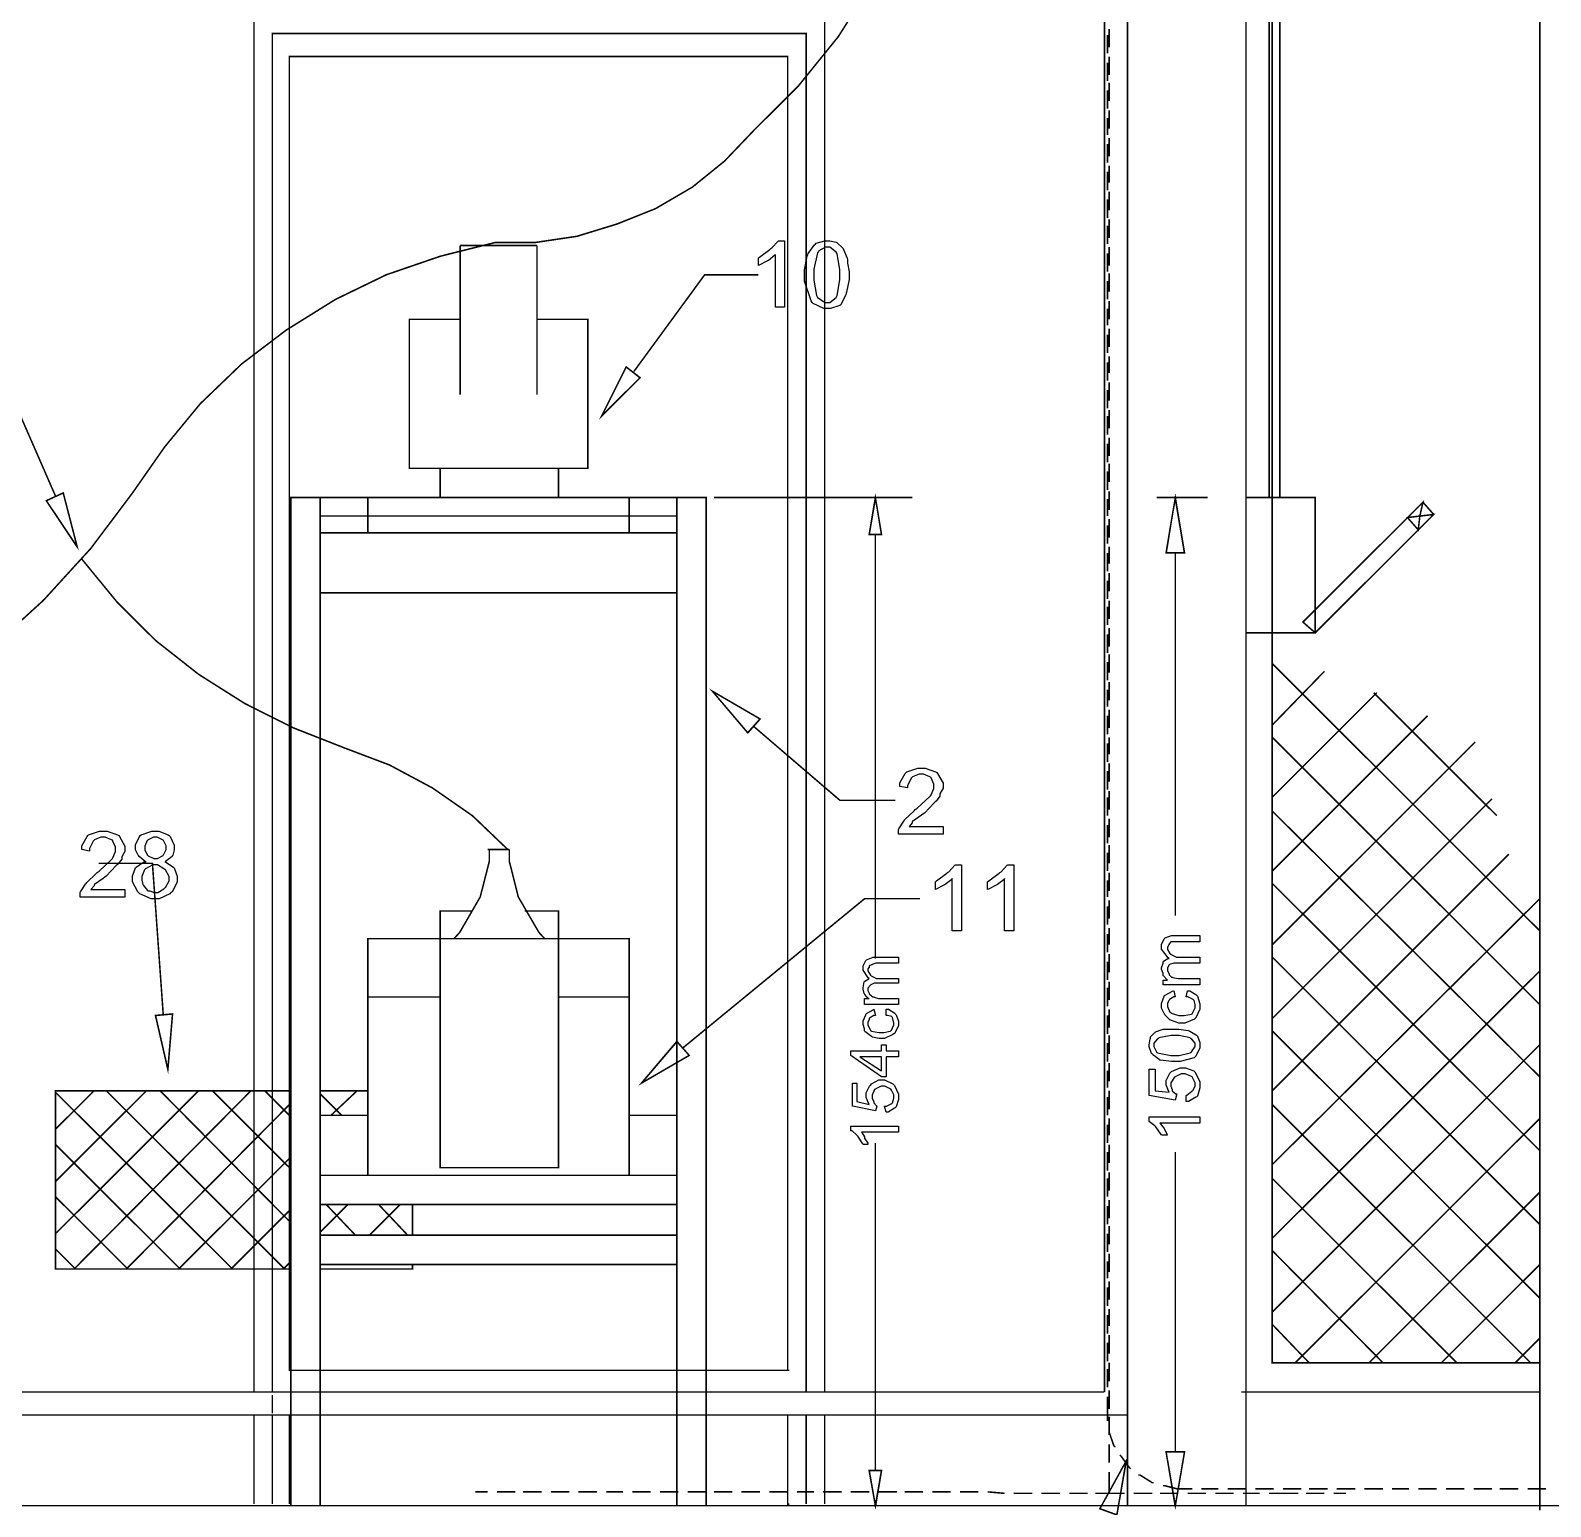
# Model space of a CAD drawing. Header units: metres. Extents: x -593 to 248, y 430 to 1024.
# Drawn here: x 122.09 to 164.01, y 618.53 to 659.25 of the extents above; entities that cross this region are included whole.
import ezdxf

# ---------------------------------------------------------------- set-up
doc = ezdxf.new("R2010")
doc.units = ezdxf.units.M
doc.header["$MEASUREMENT"] = 0
for name, color, linetype in [('C00-00-00-BLACK', 7, 'Continuous'), ('C00-7E-FF', 150, 'Continuous'), ('CFF-00-00', 1, 'Continuous'), ('CFF-7E-00', 30, 'Continuous')]:
    doc.layers.add(name, color=color, linetype=linetype)

msp = doc.modelspace()

# ---------------------------------------------------------------- linework, layer by layer
at = {"layer": 'C00-00-00-BLACK', "const_width": 0.0423}
for points in [[(152.343, 618.553), (152.343, 687.223)], [(155.609, 618.553), (155.609, 687.223)], [(103.952, 668.528), (128.254, 668.528), (128.254, 621.689)], [(151.706, 621.689), (151.706, 668.528), (143.988, 668.528), (143.988, 621.689)], [(156.246, 661.366), (156.246, 646.359)], [(156.542, 661.28), (156.542, 646.359)], [(156.331, 659.627), (163.71, 659.627), (163.71, 618.426)], [(163.71, 622.495), (156.331, 622.495), (156.331, 659.627)], [(143.48, 621.689), (143.48, 659.162), (128.761, 659.162), (128.761, 621.689)], [(151.79, 659.12), (151.79, 658.611)], [(151.833, 659.289), (151.833, 658.781)], [(142.969, 622.285), (142.969, 658.524), (129.229, 658.524), (129.229, 622.285), (142.969, 622.285), (143.011, 622.285)], [(151.833, 658.524), (151.833, 658.016)], [(151.79, 658.355), (151.79, 657.846)], [(151.833, 657.805), (151.833, 657.296)], [(151.79, 657.593), (151.79, 657.084)], [(151.833, 657.043), (151.833, 656.532)], [(151.79, 656.83), (151.79, 656.362)], [(151.79, 656.108), (151.79, 655.6)], [(151.833, 656.278), (151.833, 655.77)], [(151.79, 655.346), (151.79, 654.838)], [(151.833, 655.516), (151.833, 655.05)], [(151.833, 654.797), (151.833, 654.286)], [(151.79, 654.584), (151.79, 654.073)], [(151.833, 654.032), (151.833, 653.523)], [(151.79, 653.862), (151.79, 653.354)], [(133.937, 649.2), (133.937, 653.311)], [(133.937, 653.311), (136.059, 653.311)], [(136.059, 649.2), (136.059, 653.311)], [(151.79, 653.1), (151.79, 652.592)], [(151.833, 653.27), (151.833, 652.761)], [(151.79, 652.335), (151.79, 651.827)], [(151.833, 652.549), (151.833, 652.039)], [(151.79, 651.573), (151.79, 651.108)], [(151.833, 651.786), (151.833, 651.277)], [(133.937, 651.277), (132.536, 651.277), (132.536, 647.165), (137.457, 647.165), (137.457, 651.277), (136.059, 651.277)], [(151.833, 651.023), (151.833, 650.515)], [(151.79, 650.854), (151.79, 650.343)], [(151.833, 650.259), (151.833, 649.793)], [(151.79, 650.089), (151.79, 649.581)], [(151.79, 649.327), (151.79, 648.819)], [(151.833, 649.539), (151.833, 649.031)], [(151.79, 648.608), (151.79, 648.097)], [(151.833, 648.777), (151.833, 648.266)], [(151.79, 647.843), (151.79, 647.334)], [(151.833, 648.012), (151.833, 647.504)], [(151.833, 647.292), (151.833, 646.785)], [(133.387, 646.359), (133.387, 647.165)], [(136.651, 646.359), (136.651, 647.165)], [(151.79, 647.081), (151.79, 646.572)], [(151.833, 646.53), (151.833, 646.02)], [(130.077, 618.553), (130.077, 646.359), (129.272, 646.359), (129.272, 618.553)], [(130.077, 646.359), (139.916, 646.359)], [(131.391, 646.359), (131.391, 645.385)], [(138.601, 646.359), (138.601, 645.385)], [(140.723, 618.553), (140.723, 646.359), (139.916, 646.359), (139.916, 618.553)], [(151.79, 646.316), (151.79, 645.85)], [(155.609, 642.63), (157.516, 642.63), (157.516, 646.359), (155.609, 646.359), (155.609, 642.63), (155.65, 642.63)], [(157.516, 642.63), (157.177, 642.926), (160.487, 646.232), (160.784, 645.893), (157.516, 642.63), (157.474, 642.63)], [(130.077, 645.85), (139.916, 645.85)], [(151.79, 645.597), (151.79, 645.088)], [(151.833, 645.766), (151.833, 645.258)], [(130.077, 645.385), (139.916, 645.385)], [(151.79, 644.835), (151.79, 644.323)], [(151.833, 645.004), (151.833, 644.539)], [(151.833, 644.281), (151.833, 643.774)], [(151.79, 644.07), (151.79, 643.561)], [(130.077, 643.731), (139.916, 643.731)], [(151.833, 643.52), (151.833, 643.011)], [(151.79, 643.35), (151.79, 642.842)], [(151.833, 642.758), (151.833, 642.247)], [(151.79, 642.588), (151.79, 642.077)], [(151.79, 641.824), (151.79, 641.315)], [(151.833, 642.035), (151.833, 641.527)], [(156.331, 642.12), (156.331, 642.163)], [(163.71, 634.407), (156.331, 641.781)], [(156.331, 640.085), (157.772, 641.569)], [(151.79, 641.062), (151.79, 640.596)], [(151.833, 641.273), (151.833, 640.765)], [(156.331, 638.093), (159.215, 640.976)], [(162.523, 637.585), (159.13, 640.976)], [(151.833, 640.511), (151.833, 640.001)], [(151.79, 640.34), (151.79, 639.831)], [(156.331, 636.058), (160.614, 640.34)], [(151.833, 639.747), (151.833, 639.281)], [(163.71, 632.373), (156.331, 639.747)], [(151.79, 639.578), (151.79, 639.069)], [(156.331, 634.024), (161.929, 639.619)], [(151.833, 639.026), (151.833, 638.519)], [(151.79, 638.816), (151.79, 638.304)], [(151.79, 638.093), (151.79, 637.585)], [(151.833, 638.262), (151.833, 637.754)], [(156.331, 631.989), (162.394, 638.051)], [(163.71, 630.381), (156.331, 637.712)], [(151.79, 637.331), (151.79, 636.823)], [(151.833, 637.501), (151.833, 636.992)], [(151.833, 636.78), (151.833, 636.27)], [(133.767, 634.193), (133.926, 634.365), (134.492, 635.344), (134.743, 636.327), (134.743, 636.653)], [(134.701, 636.653), (135.294, 636.653)], [(135.294, 636.653), (135.294, 636.327), (135.542, 635.344), (136.11, 634.365), (136.269, 634.193)], [(151.79, 636.569), (151.79, 636.058)], [(156.331, 629.996), (162.86, 636.527)], [(151.833, 636.015), (151.833, 635.508)], [(151.79, 635.805), (151.79, 635.339)], [(163.71, 628.345), (156.331, 635.719)], [(151.79, 635.085), (151.79, 634.577)], [(151.833, 635.253), (151.833, 634.746)], [(156.331, 627.962), (163.71, 635.296)], [(134.276, 634.957), (133.387, 634.957), (133.387, 627.877), (136.651, 627.877), (136.651, 634.957), (135.717, 634.957)], [(151.79, 634.323), (151.79, 633.812)], [(151.833, 634.491), (151.833, 634.024)], [(138.601, 627.666), (138.601, 634.193), (131.391, 634.193), (131.391, 627.666)], [(151.79, 633.558), (151.79, 633.05)], [(151.833, 633.769), (151.833, 633.262)], [(163.71, 626.311), (156.331, 633.685)], [(151.833, 633.007), (151.833, 632.5)], [(156.331, 625.927), (163.71, 633.303)], [(131.391, 632.584), (133.387, 632.584)], [(136.651, 632.584), (138.601, 632.584)], [(151.79, 632.838), (151.79, 632.33)], [(151.833, 632.245), (151.833, 631.735)], [(151.79, 632.074), (151.79, 631.566)], [(151.79, 631.312), (151.79, 630.804)], [(151.833, 631.523), (151.833, 631.016)], [(163.71, 624.276), (156.331, 631.65)], [(156.331, 623.893), (163.71, 631.269)], [(151.79, 630.55), (151.79, 630.081)], [(151.833, 630.761), (151.833, 630.254)], [(129.272, 625.08), (122.781, 625.08), (122.781, 629.996), (129.272, 629.996)], [(122.781, 628.938), (123.843, 629.996)], [(122.781, 627.496), (125.284, 629.996)], [(122.781, 626.055), (126.726, 629.996)], [(127.661, 625.08), (122.781, 629.955)], [(123.293, 625.08), (128.168, 629.996)], [(129.102, 625.08), (124.182, 629.996)], [(124.734, 625.08), (129.272, 629.658)], [(129.272, 626.354), (125.666, 629.996)], [(129.272, 627.835), (127.107, 629.996)], [(129.272, 629.277), (128.55, 629.996)], [(130.077, 629.996), (131.391, 629.996)], [(130.672, 629.319), (130.077, 629.912)], [(130.376, 629.319), (131.095, 629.996)], [(151.79, 629.828), (151.79, 629.319)], [(151.833, 629.996), (151.833, 629.489)], [(163.456, 622.495), (156.331, 629.616)], [(130.077, 629.319), (131.391, 629.319)], [(138.601, 629.319), (139.916, 629.319)], [(151.833, 629.234), (151.833, 628.769)], [(156.966, 622.495), (163.71, 629.234)], [(151.79, 629.066), (151.79, 628.557)], [(126.218, 625.08), (122.781, 628.515)], [(151.833, 628.515), (151.833, 628.005)], [(126.177, 625.08), (129.272, 628.174)], [(151.79, 628.304), (151.79, 627.793)], [(130.077, 627.666), (139.916, 627.666)], [(151.79, 627.58), (151.79, 627.073)], [(151.833, 627.75), (151.833, 627.243)], [(161.419, 622.495), (156.331, 627.58)], [(159, 622.495), (163.71, 627.2)], [(124.777, 625.08), (122.781, 627.073)], [(127.618, 625.08), (129.272, 626.734)], [(130.077, 626.861), (139.916, 626.861)], [(130.077, 626.096), (130.84, 626.861)], [(131.052, 626.012), (130.245, 626.861)], [(131.434, 626.012), (132.283, 626.861)], [(132.494, 626.012), (131.69, 626.861)], [(132.622, 626.861), (132.622, 626.012)], [(151.79, 626.818), (151.79, 626.311)], [(151.833, 626.988), (151.833, 626.481)], [(151.833, 626.269), (151.833, 625.759)], [(130.077, 626.012), (139.916, 626.012)], [(151.79, 626.055), (151.79, 625.546)], [(123.334, 625.08), (122.781, 625.63)], [(151.833, 625.504), (151.833, 624.997)], [(159.384, 622.495), (156.331, 625.589)], [(128.761, 625.207), (128.761, 624.868)], [(129.06, 625.08), (129.272, 625.293)], [(130.077, 625.207), (139.916, 625.207)], [(132.622, 625.207), (132.622, 625.08), (130.077, 625.08)], [(151.79, 625.293), (151.79, 624.827)], [(160.996, 622.495), (163.71, 625.207)], [(128.761, 624.615), (128.761, 624.105)], [(151.79, 624.572), (151.79, 624.062)], [(151.833, 624.741), (151.833, 624.235)], [(128.761, 623.85), (128.761, 623.343)], [(151.79, 623.809), (151.79, 623.3)], [(151.833, 623.977), (151.833, 623.511)], [(157.347, 622.495), (156.331, 623.554)], [(128.761, 623.131), (128.761, 622.622)], [(151.79, 623.047), (151.79, 622.538)], [(151.833, 623.257), (151.833, 622.75)], [(163.03, 622.495), (163.71, 623.173)], [(151.833, 622.495), (151.833, 621.986)], [(128.761, 622.369), (128.761, 621.857)], [(151.79, 622.326), (151.79, 621.816)], [(103.147, 621.689), (151.706, 621.689)], [(151.833, 621.73), (151.833, 621.224)], [(155.481, 621.689), (163.71, 621.689), (160.53, 621.689)], [(128.761, 621.604), (128.761, 621.097)], [(151.79, 621.561), (151.79, 621.308), (151.79, 620.927), (151.79, 620.885)], [(103.147, 621.054), (152.343, 621.054)], [(128.254, 621.054), (128.254, 618.596)], [(128.761, 621.054), (128.761, 618.596)], [(128.761, 620.842), (128.761, 620.376)], [(129.229, 621.054), (129.229, 618.596)], [(142.969, 621.054), (142.969, 618.596), (143.011, 618.596)], [(143.48, 621.054), (143.48, 618.596)], [(143.988, 621.054), (143.988, 618.596)], [(151.833, 621.011), (151.833, 620.503)], [(151.833, 620.631), (151.833, 620.588), (151.963, 620.206), (152.006, 620.165)], [(128.761, 620.123), (128.761, 619.611)], [(151.833, 620.249), (151.833, 619.739)], [(152.132, 619.95), (152.173, 619.907), (152.386, 619.611), (152.429, 619.57)], [(128.761, 619.358), (128.761, 619.019)], [(151.833, 619.484), (151.833, 618.892), (151.451, 618.892)], [(152.639, 619.4), (152.682, 619.4), (153.021, 619.188), (153.064, 619.188)], [(134.701, 618.934), (134.36, 618.934)], [(135.463, 618.934), (134.955, 618.934)], [(136.186, 618.934), (135.674, 618.934)], [(136.948, 618.934), (136.439, 618.934)], [(137.712, 618.934), (137.201, 618.934)], [(138.432, 618.934), (137.966, 618.934)], [(139.196, 618.934), (138.685, 618.934)], [(139.958, 618.934), (139.45, 618.934)], [(140.723, 618.934), (140.212, 618.934)], [(141.443, 618.934), (140.934, 618.934)], [(142.207, 618.934), (141.696, 618.934)], [(142.969, 618.934), (142.461, 618.934)], [(143.692, 618.934), (143.226, 618.934)], [(144.454, 618.934), (143.945, 618.934)], [(145.218, 618.934), (144.71, 618.934)], [(145.981, 618.934), (145.472, 618.934)], [(146.703, 618.934), (146.194, 618.934)], [(147.465, 618.934), (146.956, 618.934)], [(148.23, 618.934), (147.721, 618.934)], [(148.949, 618.892), (148.483, 618.934)], [(149.714, 618.892), (149.205, 618.892)], [(150.479, 618.892), (149.967, 618.892)], [(151.241, 618.892), (150.732, 618.892)], [(151.833, 618.892), (152.259, 618.892)], [(152.512, 618.892), (153.021, 618.892)], [(153.232, 618.892), (153.743, 618.892)], [(153.32, 619.104), (153.363, 619.104), (153.7, 619.019), (154.124, 619.019)], [(153.997, 618.892), (154.505, 618.892)], [(154.378, 619.019), (154.847, 619.019)], [(154.761, 618.892), (155.27, 618.892)], [(155.1, 619.019), (155.609, 619.019)], [(155.523, 618.892), (155.989, 618.892)], [(155.862, 619.019), (156.373, 619.019)], [(156.246, 618.892), (156.712, 618.892), (157.051, 618.892)], [(156.627, 619.019), (157.135, 619.019)], [(157.263, 618.892), (157.772, 618.892)], [(157.347, 619.019), (157.858, 619.019)], [(158.026, 618.892), (158.365, 618.892)], [(158.111, 619.019), (158.62, 619.019)], [(158.873, 619.019), (159.384, 619.019)], [(159.638, 619.019), (160.104, 619.019)], [(160.358, 619.019), (160.869, 619.019)], [(161.122, 619.019), (161.631, 619.019)], [(161.885, 619.019), (162.394, 619.019)], [(162.607, 619.019), (163.115, 619.019)], [(163.371, 619.019), (163.88, 619.019)], [(97.421, 618.553), (213.755, 618.553)]]:
    msp.add_lwpolyline(points, dxfattribs=at)
for points in [[(160.401, 645.85), (160.062, 645.808), (160.487, 646.232), (160.401, 645.85)], [(160.401, 645.85), (160.062, 645.808), (160.487, 646.232), (160.401, 645.85)], [(160.401, 645.85), (160.358, 645.47), (160.062, 645.808), (160.401, 645.85)], [(160.401, 645.85), (160.358, 645.47), (160.062, 645.808), (160.401, 645.85)], [(160.401, 645.85), (160.784, 645.893), (160.358, 645.47), (160.401, 645.85)], [(160.401, 645.85), (160.784, 645.893), (160.358, 645.47), (160.401, 645.85)]]:
    msp.add_lwpolyline(points, close=True, dxfattribs=at)
at = {"layer": 'C00-7E-FF', "const_width": 0.0423}
for points in [[(138.728, 649.836), (140.681, 652.505), (142.165, 652.505)], [(122.781, 646.4), (120.874, 650.769), (119.347, 650.769)], [(140.934, 646.359), (146.407, 646.359)], [(154.548, 646.359), (153.148, 646.359)], [(145.388, 645.342), (145.388, 633.642)], [(153.659, 644.835), (153.659, 634.83)], [(142.038, 640.043), (144.411, 638.008), (145.938, 638.008)], [(125.75, 632.116), (125.453, 636.27), (123.969, 636.27)], [(140.085, 631.184), (145.092, 635.296), (146.617, 635.296)], [(145.388, 619.527), (145.388, 628.557)], [(153.659, 620.036), (153.659, 628.304)], [(146.065, 618.553), (146.407, 618.553)], [(159.426, 618.553), (153.148, 618.553)]]:
    msp.add_lwpolyline(points, dxfattribs=at)
for points in [[(138.9, 649.666), (137.839, 648.608), (138.516, 649.963), (138.9, 649.666)], [(122.993, 646.488), (123.377, 645.004), (122.528, 646.274), (122.993, 646.488)], [(145.218, 645.342), (145.557, 645.342), (145.388, 646.359), (145.218, 645.342)], [(153.404, 644.835), (153.913, 644.835), (153.659, 646.359), (153.404, 644.835)], [(141.868, 639.874), (140.893, 641.019), (142.207, 640.254), (141.868, 639.874)], [(126.007, 632.116), (125.878, 630.591), (125.539, 632.074), (126.007, 632.116)], [(140.255, 630.973), (138.943, 630.211), (139.916, 631.354), (140.255, 630.973)], [(153.404, 620.036), (153.913, 620.036), (153.659, 618.553), (153.404, 620.036)], [(151.578, 618.469), (152.302, 619.781), (152.047, 618.299), (151.578, 618.469)], [(145.218, 619.527), (145.557, 619.527), (145.388, 618.553), (145.218, 619.527)]]:
    msp.add_lwpolyline(points, close=True, dxfattribs=at)
at = {"layer": 'C00-7E-FF'}
for points in [[(138.9, 649.666), (137.839, 648.608), (138.516, 649.963), (138.9, 649.666)], [(122.993, 646.488), (123.377, 645.004), (122.528, 646.274), (122.993, 646.488)], [(145.218, 645.342), (145.557, 645.342), (145.388, 646.359), (145.218, 645.342)], [(153.404, 644.835), (153.913, 644.835), (153.659, 646.359), (153.404, 644.835)], [(141.868, 639.874), (140.893, 641.019), (142.207, 640.254), (141.868, 639.874)], [(126.007, 632.116), (125.878, 630.591), (125.539, 632.074), (126.007, 632.116)], [(140.255, 630.973), (138.943, 630.211), (139.916, 631.354), (140.255, 630.973)], [(153.404, 620.036), (153.913, 620.036), (153.659, 618.553), (153.404, 620.036)], [(151.578, 618.469), (152.302, 619.781), (152.047, 618.299), (151.578, 618.469)], [(145.218, 619.527), (145.557, 619.527), (145.388, 618.553), (145.218, 619.527)]]:
    msp.add_lwpolyline(points, close=True, dxfattribs=at)
at = {"layer": 'CFF-00-00', "const_width": 0.0423}
for points in [[(134.912, 653.397), (136.016, 653.397), (137.158, 653.566), (138.262, 653.905), (139.323, 654.328), (140.342, 654.923), (141.231, 655.643), (142.038, 656.489), (143.269, 657.719), (144.368, 659.077), (145.303, 660.558), (146.065, 662.128), (146.449, 663.569), (146.703, 665.053), (146.787, 666.536), (146.703, 668.061), (146.491, 669.504)], [(134.912, 653.397), (133.387, 653.015), (131.901, 652.505), (130.503, 651.827), (129.145, 650.981), (127.915, 650.047), (126.77, 648.946), (125.792, 647.758), (124.904, 646.488)], [(112.476, 638.22), (114.3, 638.689), (116.124, 639.322), (117.863, 640.127), (119.474, 641.104), (121.044, 642.247), (122.442, 643.52), (123.758, 644.962), (124.904, 646.488)], [(123.504, 644.665), (124.478, 643.477), (125.539, 642.419), (126.726, 641.485), (127.999, 640.68), (129.356, 640.001), (130.756, 639.451)], [(135.251, 636.653), (134.276, 637.585), (133.175, 638.35), (131.987, 638.985), (130.756, 639.451)]]:
    msp.add_lwpolyline(points, dxfattribs=at)
at = {"layer": 'CFF-7E-00'}
for points in [[(142.884, 651.616), (142.631, 651.616), (142.631, 653.058), (142.619, 653.048), (142.439, 652.899), (142.418, 652.888), (142.396, 652.878), (142.186, 652.772), (142.165, 652.761), (142.165, 652.974), (142.197, 652.995), (142.482, 653.206), (142.504, 653.227), (142.536, 653.249), (142.704, 653.43), (142.715, 653.439), (142.884, 653.439), (142.884, 651.616)], [(143.438, 652.505), (143.438, 652.644), (143.511, 653.016), (143.522, 653.058), (143.532, 653.089), (143.712, 653.333), (143.734, 653.354), (143.755, 653.376), (143.992, 653.439), (144.072, 653.439), (144.135, 653.439), (144.305, 653.407), (144.327, 653.397), (144.336, 653.387), (144.485, 653.249), (144.497, 653.227), (144.506, 653.206), (144.612, 652.963), (144.623, 652.931), (144.623, 652.825), (144.667, 652.585), (144.667, 652.505), (144.667, 652.378), (144.59, 652.028), (144.581, 651.996), (144.57, 651.965), (144.432, 651.68), (144.411, 651.657), (144.379, 651.648), (144.148, 651.573), (144.072, 651.573), (143.966, 651.573), (143.67, 651.711), (143.649, 651.743), (143.617, 651.786), (143.438, 652.326), (143.438, 652.505)], [(143.692, 652.505), (143.692, 652.358), (143.765, 651.934), (143.776, 651.912), (143.796, 651.881), (144.003, 651.743), (144.072, 651.743), (144.135, 651.743), (144.305, 651.881), (144.327, 651.912), (144.336, 651.934), (144.411, 652.363), (144.411, 652.505), (144.411, 652.654), (144.336, 653.08), (144.327, 653.1), (144.305, 653.132), (144.13, 653.27), (144.072, 653.27), (144.009, 653.27), (143.828, 653.165), (143.819, 653.143), (143.796, 653.111), (143.692, 652.656), (143.692, 652.505)], [(147.253, 637.289), (147.253, 637.076), (146.022, 637.076), (146.022, 637.108), (146.022, 637.18), (146.022, 637.203), (146.032, 637.225), (146.169, 637.438), (146.191, 637.458), (146.201, 637.48), (146.456, 637.723), (146.488, 637.754), (146.54, 637.797), (146.89, 638.117), (146.912, 638.137), (146.922, 638.16), (146.996, 638.335), (146.996, 638.393), (146.996, 638.456), (146.922, 638.625), (146.912, 638.646), (146.89, 638.657), (146.715, 638.73), (146.657, 638.73), (146.594, 638.73), (146.413, 638.657), (146.404, 638.646), (146.382, 638.625), (146.277, 638.419), (146.277, 638.35), (146.065, 638.393), (146.065, 638.487), (146.212, 638.752), (146.234, 638.773), (146.255, 638.795), (146.556, 638.899), (146.657, 638.899), (146.763, 638.899), (147.05, 638.795), (147.083, 638.773), (147.104, 638.752), (147.253, 638.484), (147.253, 638.393), (147.253, 638.34), (147.178, 638.202), (147.169, 638.18), (147.169, 638.127), (147.06, 637.987), (147.039, 637.965), (147.017, 637.945), (146.741, 637.659), (146.7, 637.628), (146.657, 637.596), (146.413, 637.426), (146.404, 637.415), (146.404, 637.384), (146.328, 637.3), (146.318, 637.289), (147.253, 637.289)], [(124.691, 635.55), (124.691, 635.339), (123.462, 635.339), (123.462, 635.37), (123.462, 635.442), (123.462, 635.466), (123.472, 635.487), (123.608, 635.698), (123.63, 635.719), (123.64, 635.741), (123.895, 635.984), (123.928, 636.015), (123.98, 636.058), (124.329, 636.379), (124.351, 636.4), (124.36, 636.422), (124.435, 636.596), (124.435, 636.653), (124.435, 636.717), (124.36, 636.886), (124.351, 636.907), (124.329, 636.918), (124.154, 636.992), (124.096, 636.992), (124.033, 636.992), (123.852, 636.918), (123.843, 636.907), (123.82, 636.886), (123.716, 636.679), (123.716, 636.611), (123.504, 636.653), (123.504, 636.75), (123.651, 637.014), (123.673, 637.035), (123.694, 637.057), (123.995, 637.162), (124.096, 637.162), (124.202, 637.162), (124.49, 637.057), (124.523, 637.035), (124.544, 637.014), (124.691, 636.744), (124.691, 636.653), (124.691, 636.601), (124.617, 636.465), (124.607, 636.442), (124.607, 636.389), (124.498, 636.25), (124.478, 636.228), (124.456, 636.207), (124.18, 635.92), (124.139, 635.889), (124.096, 635.857), (123.852, 635.689), (123.843, 635.678), (123.843, 635.646), (123.768, 635.56), (123.758, 635.55), (124.691, 635.55)], [(125.284, 636.314), (125.252, 636.325), (125.083, 636.463), (125.073, 636.484), (125.062, 636.495), (124.988, 636.647), (124.988, 636.696), (124.988, 636.781), (125.094, 637.014), (125.116, 637.035), (125.147, 637.057), (125.441, 637.162), (125.539, 637.162), (125.634, 637.162), (125.888, 637.057), (125.919, 637.035), (125.941, 637.014), (126.049, 636.776), (126.049, 636.696), (126.049, 636.644), (126.017, 636.495), (126.007, 636.484), (125.996, 636.463), (125.813, 636.325), (125.792, 636.314), (125.824, 636.303), (126.038, 636.165), (126.049, 636.144), (126.058, 636.123), (126.134, 635.916), (126.134, 635.847), (126.134, 635.752), (125.996, 635.487), (125.964, 635.466), (125.932, 635.434), (125.637, 635.296), (125.539, 635.296), (125.422, 635.296), (125.105, 635.434), (125.073, 635.466), (125.051, 635.487), (124.904, 635.758), (124.904, 635.847), (124.904, 635.922), (124.977, 636.123), (124.988, 636.144), (125.008, 636.165), (125.215, 636.314), (125.284, 636.314)], [(125.242, 636.696), (125.242, 636.644), (125.304, 636.506), (125.327, 636.484), (125.336, 636.474), (125.488, 636.4), (125.539, 636.4), (125.591, 636.4), (125.727, 636.474), (125.75, 636.484), (125.759, 636.506), (125.835, 636.649), (125.835, 636.696), (125.835, 636.75), (125.759, 636.897), (125.75, 636.907), (125.727, 636.918), (125.586, 636.992), (125.539, 636.992), (125.485, 636.992), (125.336, 636.918), (125.327, 636.907), (125.304, 636.897), (125.242, 636.747), (125.242, 636.696)], [(125.157, 635.847), (125.157, 635.806), (125.189, 635.689), (125.2, 635.678), (125.21, 635.657), (125.315, 635.519), (125.327, 635.508), (125.379, 635.508), (125.499, 635.466), (125.539, 635.466), (125.602, 635.466), (125.77, 635.572), (125.792, 635.592), (125.813, 635.603), (125.919, 635.787), (125.919, 635.847), (125.919, 635.911), (125.813, 636.091), (125.792, 636.101), (125.77, 636.123), (125.597, 636.228), (125.539, 636.228), (125.464, 636.228), (125.263, 636.123), (125.242, 636.101), (125.231, 636.091), (125.157, 635.909), (125.157, 635.847)], [(147.764, 634.407), (147.508, 634.407), (147.508, 635.849), (147.496, 635.828), (147.316, 635.691), (147.295, 635.68), (147.273, 635.669), (147.062, 635.56), (147.042, 635.55), (147.042, 635.765), (147.073, 635.787), (147.357, 635.998), (147.379, 636.018), (147.411, 636.04), (147.583, 636.22), (147.594, 636.23), (147.764, 636.23), (147.764, 634.407)], [(149.205, 634.407), (148.949, 634.407), (148.949, 635.849), (148.938, 635.828), (148.757, 635.691), (148.737, 635.68), (148.715, 635.669), (148.504, 635.56), (148.483, 635.55), (148.483, 635.765), (148.515, 635.787), (148.8, 635.998), (148.822, 636.018), (148.854, 636.04), (149.025, 636.22), (149.036, 636.23), (149.205, 636.23), (149.205, 634.407)], [(154.336, 632.923), (153.32, 632.923), (153.32, 633.05), (153.447, 633.05), (153.436, 633.061), (153.33, 633.167), (153.32, 633.177), (153.32, 633.23), (153.274, 633.35), (153.274, 633.389), (153.274, 633.389), (153.32, 633.517), (153.32, 633.558), (153.33, 633.569), (153.449, 633.642), (153.49, 633.642), (153.458, 633.664), (153.274, 633.903), (153.274, 633.981), (153.274, 634.035), (153.352, 634.184), (153.363, 634.193), (153.383, 634.216), (153.557, 634.28), (153.616, 634.28), (154.336, 634.28), (154.336, 634.108), (153.7, 634.108), (153.658, 634.108), (153.563, 634.108), (153.531, 634.108), (153.531, 634.108), (153.49, 634.046), (153.49, 634.024), (153.479, 634.024), (153.447, 633.961), (153.447, 633.939), (153.447, 633.897), (153.509, 633.78), (153.531, 633.769), (153.54, 633.76), (153.692, 633.685), (153.743, 633.685), (154.336, 633.685), (154.336, 633.516), (153.659, 633.516), (153.616, 633.516), (153.499, 633.484), (153.49, 633.473), (153.479, 633.463), (153.447, 633.376), (153.447, 633.346), (153.447, 633.314), (153.479, 633.23), (153.49, 633.219), (153.49, 633.199), (153.552, 633.135), (153.574, 633.135), (153.594, 633.126), (153.738, 633.092), (153.786, 633.092), (154.336, 633.092), (154.336, 632.923)], [(146.022, 632.373), (145.092, 632.373), (145.092, 632.541), (145.218, 632.541), (145.187, 632.541), (145.101, 632.649), (145.092, 632.669), (145.081, 632.68), (145.049, 632.799), (145.049, 632.838), (145.049, 632.838), (145.081, 632.998), (145.092, 633.007), (145.101, 633.018), (145.207, 633.083), (145.218, 633.092), (145.187, 633.115), (145.049, 633.321), (145.049, 633.389), (145.049, 633.442), (145.122, 633.59), (145.133, 633.6), (145.143, 633.611), (145.326, 633.685), (145.388, 633.685), (146.022, 633.685), (146.022, 633.516), (145.429, 633.516), (145.398, 633.516), (145.303, 633.484), (145.303, 633.473), (145.28, 633.473), (145.218, 633.442), (145.218, 633.431), (145.218, 633.411), (145.176, 633.363), (145.176, 633.346), (145.176, 633.305), (145.249, 633.188), (145.26, 633.177), (145.27, 633.167), (145.421, 633.092), (145.472, 633.092), (146.022, 633.092), (146.022, 632.966), (145.388, 632.966), (145.355, 632.966), (145.26, 632.923), (145.26, 632.923), (145.249, 632.913), (145.176, 632.826), (145.176, 632.796), (145.176, 632.765), (145.218, 632.694), (145.218, 632.669), (145.228, 632.66), (145.315, 632.584), (145.345, 632.584), (145.355, 632.575), (145.475, 632.541), (145.515, 632.541), (146.022, 632.541), (146.022, 632.373)], [(153.955, 632.584), (153.997, 632.753), (154.06, 632.753), (154.229, 632.649), (154.252, 632.627), (154.272, 632.606), (154.336, 632.399), (154.336, 632.33), (154.336, 632.245), (154.229, 632.011), (154.209, 631.989), (154.187, 631.968), (153.917, 631.862), (153.827, 631.862), (153.753, 631.862), (153.552, 631.936), (153.531, 631.946), (153.509, 631.957), (153.373, 632.095), (153.363, 632.116), (153.352, 632.127), (153.274, 632.28), (153.274, 632.33), (153.274, 632.405), (153.352, 632.606), (153.363, 632.627), (153.383, 632.638), (153.585, 632.744), (153.616, 632.753), (153.659, 632.584), (153.616, 632.584), (153.499, 632.511), (153.49, 632.5), (153.479, 632.49), (153.447, 632.403), (153.447, 632.373), (153.447, 632.319), (153.509, 632.169), (153.531, 632.158), (153.54, 632.137), (153.756, 632.074), (153.827, 632.074), (153.9, 632.074), (154.101, 632.106), (154.124, 632.116), (154.133, 632.137), (154.209, 632.282), (154.209, 632.33), (154.209, 632.373), (154.176, 632.49), (154.166, 632.5), (154.155, 632.511), (154.005, 632.584), (153.955, 632.584)], [(145.684, 632.074), (145.684, 632.245), (145.748, 632.245), (145.927, 632.137), (145.938, 632.116), (145.959, 632.095), (146.022, 631.921), (146.022, 631.862), (146.022, 631.789), (145.916, 631.577), (145.895, 631.566), (145.873, 631.545), (145.636, 631.439), (145.557, 631.439), (145.493, 631.439), (145.312, 631.472), (145.303, 631.482), (145.28, 631.493), (145.101, 631.629), (145.092, 631.65), (145.092, 631.704), (145.049, 631.823), (145.049, 631.862), (145.049, 631.925), (145.122, 632.095), (145.133, 632.116), (145.143, 632.127), (145.323, 632.234), (145.345, 632.245), (145.388, 632.074), (145.345, 632.074), (145.228, 632), (145.218, 631.989), (145.218, 631.957), (145.176, 631.887), (145.176, 631.862), (145.176, 631.81), (145.249, 631.672), (145.26, 631.65), (145.28, 631.64), (145.487, 631.608), (145.557, 631.608), (145.621, 631.608), (145.8, 631.64), (145.811, 631.65), (145.832, 631.672), (145.895, 631.815), (145.895, 631.862), (145.895, 631.862), (145.864, 632.022), (145.854, 632.031), (145.843, 632.043), (145.723, 632.074), (145.684, 632.074)], [(153.659, 630.804), (153.552, 630.804), (153.254, 630.837), (153.232, 630.846), (153.21, 630.857), (153.031, 630.995), (153.021, 631.016), (152.999, 631.027), (152.935, 631.209), (152.935, 631.269), (152.935, 631.269), (152.967, 631.429), (152.978, 631.439), (152.978, 631.482), (153.083, 631.599), (153.105, 631.608), (153.115, 631.62), (153.298, 631.683), (153.32, 631.693), (153.32, 631.693), (153.574, 631.693), (153.659, 631.693), (153.754, 631.693), (154.017, 631.661), (154.039, 631.65), (154.06, 631.64), (154.241, 631.534), (154.252, 631.523), (154.272, 631.502), (154.336, 631.329), (154.336, 631.269), (154.336, 631.185), (154.229, 630.952), (154.209, 630.93), (154.177, 630.91), (153.788, 630.804), (153.659, 630.804)], [(153.659, 630.973), (153.764, 630.973), (154.071, 631.047), (154.082, 631.057), (154.103, 631.068), (154.209, 631.22), (154.209, 631.269), (154.209, 631.312), (154.103, 631.429), (154.082, 631.439), (154.071, 631.461), (153.761, 631.523), (153.659, 631.523), (153.542, 631.523), (153.2, 631.461), (153.191, 631.439), (153.169, 631.429), (153.064, 631.309), (153.064, 631.269), (153.064, 631.217), (153.137, 631.068), (153.148, 631.057), (153.169, 631.047), (153.537, 630.973), (153.659, 630.973)], [(146.022, 630.93), (145.684, 630.93), (145.684, 630.381), (145.557, 630.381), (144.71, 630.973), (144.71, 631.1), (145.557, 631.1), (145.557, 631.269), (145.684, 631.269), (145.684, 631.1), (146.022, 631.1), (146.022, 630.93)], [(145.557, 630.93), (144.964, 630.93), (145.557, 630.55), (145.557, 630.93)], [(153.955, 629.7), (153.955, 629.869), (153.976, 629.88), (154.112, 629.987), (154.124, 629.996), (154.144, 630.007), (154.209, 630.127), (154.209, 630.165), (154.209, 630.219), (154.133, 630.36), (154.124, 630.381), (154.101, 630.392), (153.928, 630.465), (153.87, 630.465), (153.816, 630.465), (153.669, 630.392), (153.659, 630.381), (153.637, 630.371), (153.531, 630.218), (153.531, 630.165), (153.531, 630.124), (153.574, 630.029), (153.574, 629.996), (153.583, 629.987), (153.67, 629.912), (153.7, 629.912), (153.659, 629.742), (152.935, 629.869), (152.935, 630.591), (153.105, 630.591), (153.105, 629.996), (153.49, 629.955), (153.479, 629.977), (153.404, 630.153), (153.404, 630.211), (153.404, 630.285), (153.509, 630.487), (153.531, 630.507), (153.552, 630.529), (153.79, 630.634), (153.87, 630.634), (153.943, 630.634), (154.144, 630.561), (154.166, 630.55), (154.198, 630.518), (154.336, 630.254), (154.336, 630.165), (154.336, 630.081), (154.272, 629.85), (154.252, 629.828), (154.229, 629.818), (154.023, 629.7), (153.955, 629.7)], [(145.684, 629.403), (145.642, 629.573), (145.694, 629.573), (145.843, 629.649), (145.854, 629.658), (145.864, 629.669), (145.895, 629.789), (145.895, 629.828), (145.895, 629.882), (145.832, 630.018), (145.811, 630.039), (145.8, 630.05), (145.648, 630.124), (145.599, 630.124), (145.545, 630.124), (145.398, 630.05), (145.388, 630.039), (145.366, 630.029), (145.303, 629.879), (145.303, 629.828), (145.303, 629.796), (145.334, 629.711), (145.345, 629.7), (145.345, 629.668), (145.418, 629.584), (145.429, 629.573), (145.388, 629.446), (144.753, 629.573), (144.753, 630.211), (144.88, 630.211), (144.88, 629.7), (145.218, 629.616), (145.207, 629.638), (145.133, 629.812), (145.133, 629.869), (145.133, 629.944), (145.238, 630.145), (145.26, 630.165), (145.28, 630.188), (145.487, 630.295), (145.557, 630.295), (145.642, 630.295), (145.873, 630.188), (145.895, 630.165), (145.916, 630.145), (146.022, 629.908), (146.022, 629.828), (146.022, 629.753), (145.959, 629.552), (145.938, 629.53), (145.916, 629.521), (145.742, 629.403), (145.684, 629.403)], [(154.336, 629.277), (154.336, 629.107), (153.232, 629.107), (153.242, 629.098), (153.352, 628.96), (153.363, 628.938), (153.373, 628.917), (153.436, 628.781), (153.447, 628.769), (153.274, 628.769), (153.264, 628.792), (153.126, 629.003), (153.105, 629.023), (153.094, 629.034), (152.945, 629.14), (152.935, 629.15), (152.935, 629.277), (154.336, 629.277)], [(146.022, 629.023), (146.022, 628.854), (145.006, 628.854), (145.016, 628.844), (145.092, 628.724), (145.092, 628.684), (145.101, 628.675), (145.176, 628.555), (145.176, 628.515), (145.049, 628.515), (145.038, 628.537), (144.9, 628.749), (144.88, 628.769), (144.868, 628.781), (144.749, 628.896), (144.71, 628.896), (144.71, 629.023), (146.022, 629.023)]]:
    msp.add_lwpolyline(points, close=True, dxfattribs=at)

doc.saveas('drawing.dxf')
